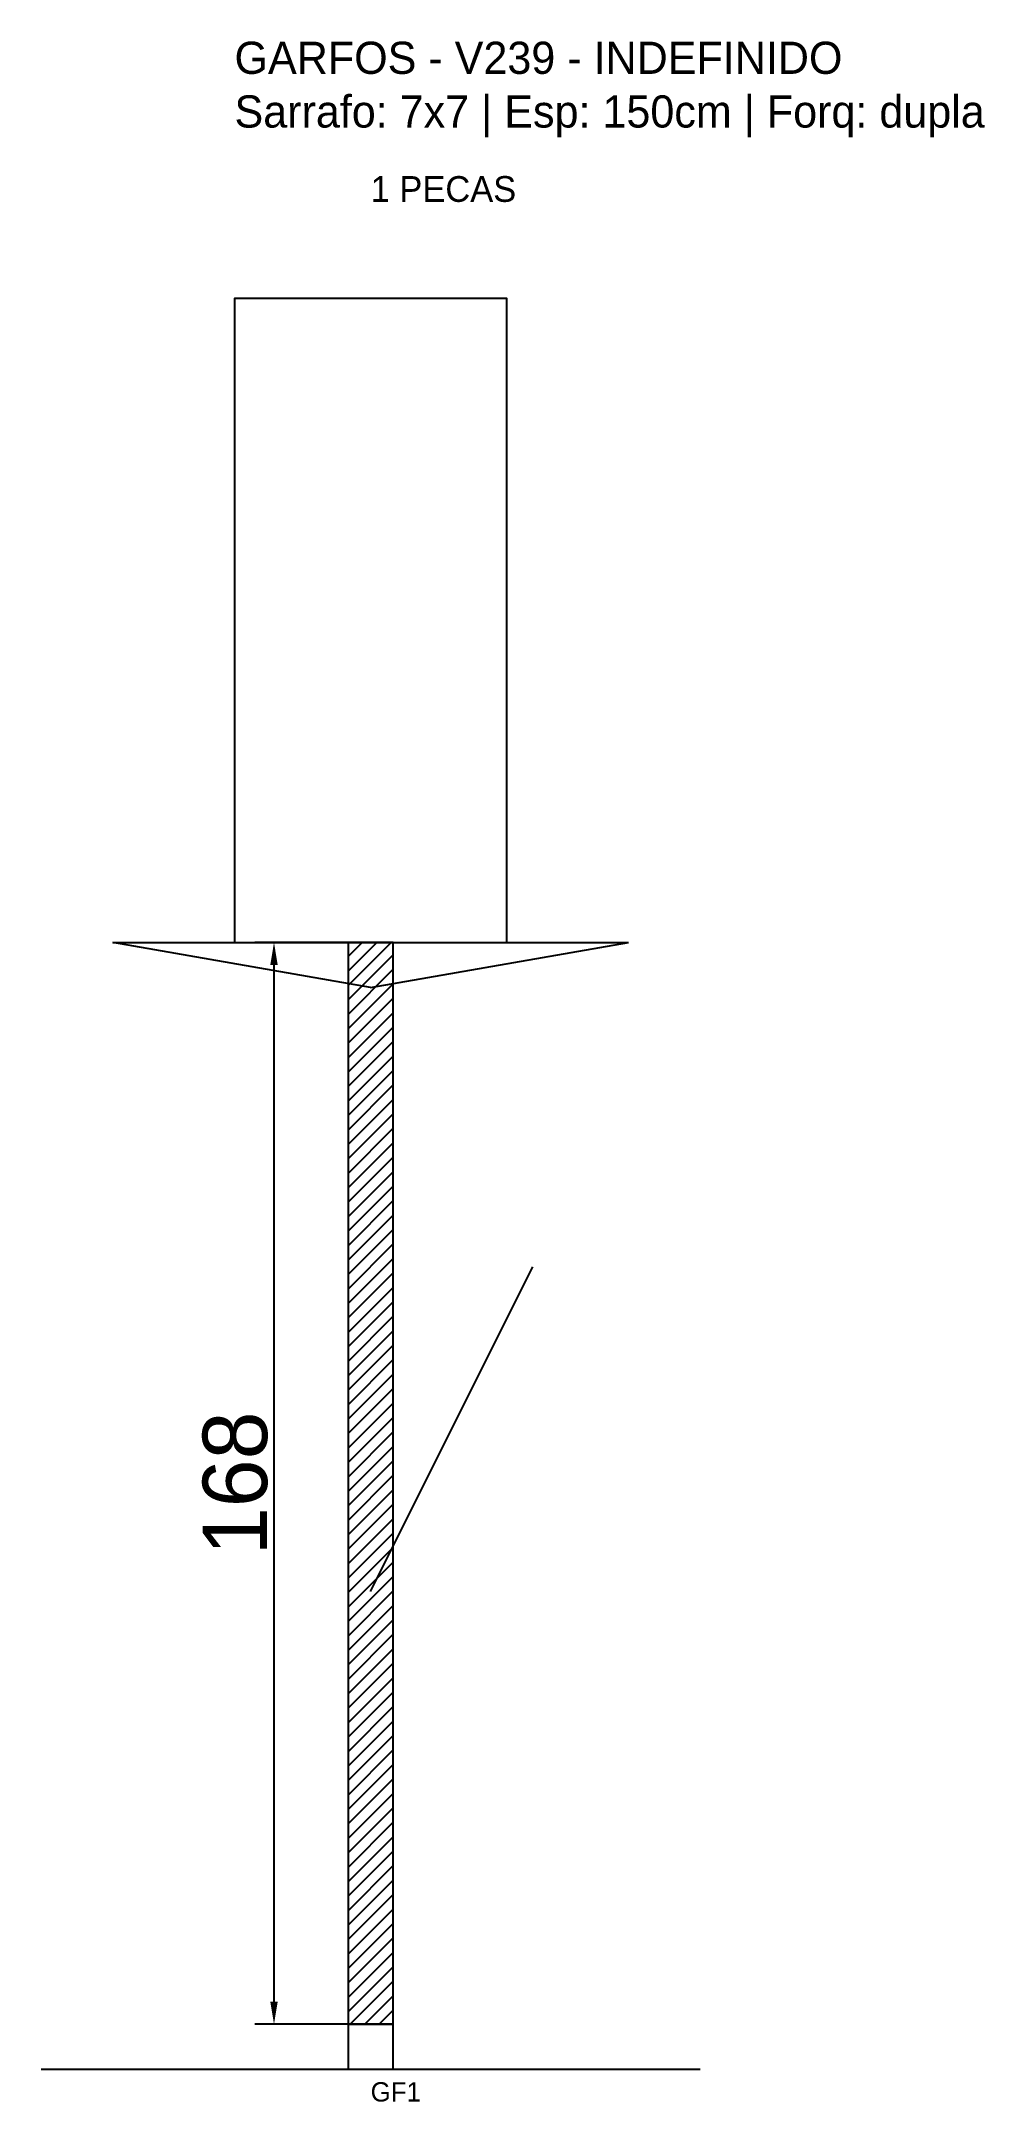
# Model space of a CAD drawing. Header units: metres. Extents: x -30 to 116, y -12 to 308.
import ezdxf

# ---------------------------------------------------------------- set-up
doc = ezdxf.new("R2010")
doc.units = ezdxf.units.M
for name, color, linetype in [('BARRA_ANCORAGEM', 1, 'Continuous'), ('COTA', 241, 'Continuous'), ('GARFOS OK', 3, 'Continuous'), ('NOME DA VIGA', 6, 'Continuous'), ('SARR_7x7', 40, 'Continuous'), ('VIGAS', 3, 'Continuous')]:
    doc.layers.add(name, color=color, linetype=linetype)
doc.dimstyles.new('EZ DXF', dxfattribs={"dimtxt": 10, "dimasz": 3.5, "dimexe": 3, "dimexo": 1.5, "dimgap": 1, "dimtad": 1, "dimdec": 1, "dimdsep": 46, "dimcen": 2.5, "dimazin": 3, "dimtfac": 1, "dimtmove": 0, "dimatfit": 3})

msp = doc.modelspace()

# ---------------------------------------------------------------- hatches: boundary and pattern name
at = {"layer": 'COTA'}
h = msp.add_hatch(dxfattribs=at)
h.set_pattern_fill('ANSI31', scale=0.5)
h.paths.add_polyline_path([(17.63, 0), (24.63, 0), (24.63, 168), (17.63, 168)])

# ---------------------------------------------------------------- linework, layer by layer
at = {"layer": 'BARRA_ANCORAGEM'}
msp.add_line((21.13, 67.2), (46.33, 117.6), dxfattribs=at)
at = {"layer": 'GARFOS OK'}
for p, q in [((21.13, 161), (-18.87, 168)), ((-18.87, 168), (61.13, 168)), ((21.13, 161), (61.13, 168))]:
    msp.add_line(p, q, dxfattribs=at)
at = {"layer": 'GARFOS OK', "linetype": 'CONTINUOUS'}
msp.add_line((-30, -7), (72.26, -7), dxfattribs=at)
at = {"layer": 'GARFOS OK'}
msp.add_lwpolyline([(17.63, 0), (24.63, 0), (24.63, 168), (17.63, 168), (17.63, 0)], dxfattribs=at)
at = {"layer": 'SARR_7x7'}
msp.add_lwpolyline([(17.63, -7), (24.63, -7), (24.63, 0), (17.63, 0), (17.63, -7)], dxfattribs=at)
at = {"layer": 'VIGAS'}
msp.add_lwpolyline([(0, 168), (42.26, 168), (42.26, 268), (0, 268), (0, 168)], dxfattribs=at)

# ---------------------------------------------------------------- texts
at = {"layer": 'NOME DA VIGA'}
for s, height, p in [('1 PECAS', 4, (21.13, 283)), ('GF1', 3, (21.13, -12))]:
    msp.add_text(s, height=height, dxfattribs=at).set_placement(p)
at = {"layer": 'NOME DA VIGA', "insert": (0, 293), "char_height": 5, "attachment_point": 7}
msp.add_mtext('GARFOS - V239 - INDEFINIDO\\PSarrafo: 7x7 | Esp: 150cm | Forq: dupla', dxfattribs=at)

# ---------------------------------------------------------------- dimensions: what is measured, and where the dimension line sits
at = {"layer": 'COTA'}
msp.add_linear_dim(base=(6.13, 0), p1=(21.13, 0), p2=(21.13, 168), angle=90, dimstyle='EZ DXF', dxfattribs=at).render()

doc.saveas('drawing.dxf')
